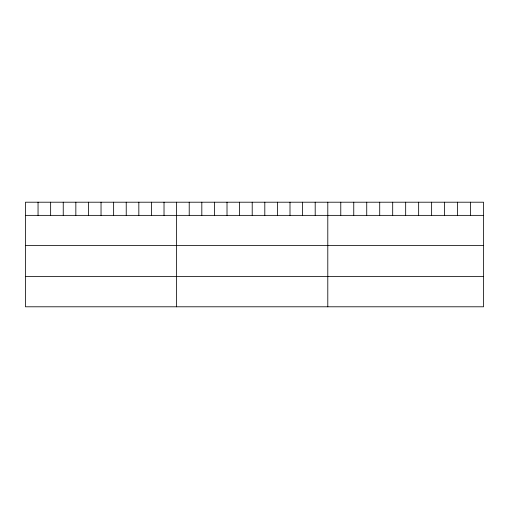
<?xml version="1.0" encoding="UTF-8"?>
<svg xmlns="http://www.w3.org/2000/svg" width="509" height="509" viewBox="0 0 509 509"><rect width="100%" height="100%" fill="white"/><g stroke="black" fill="none" stroke-linecap="round" stroke-linejoin="round"><path stroke-width="0.76" d="M483.55 215.364L483.55 306.793L25.45 306.793L25.45 202.207L483.55 202.207L483.55 215.364L25.45 215.364M25.45 245.535L483.55 245.535M25.45 276.622L483.55 276.622M470.57 202.207L470.57 215.364M457.591 202.207L457.591 215.364M444.611 202.207L444.611 215.364M431.632 202.207L431.632 215.364M418.652 202.207L418.652 215.364M405.673 202.207L405.673 215.364M392.694 202.207L392.694 215.364M379.714 202.207L379.714 215.364M366.734 202.207L366.734 215.364M353.755 202.207L353.755 215.364M340.776 202.207L340.776 215.364M327.796 202.207L327.796 306.793M315.198 202.207L315.198 215.364M302.601 202.207L302.601 215.364M290.003 202.207L290.003 215.364M277.405 202.207L277.405 215.364M264.807 202.207L264.807 215.364M252.209 202.207L252.209 215.364M239.612 202.207L239.612 215.364M227.014 202.207L227.014 215.364M214.416 202.207L214.416 215.364M201.819 202.207L201.819 215.364M189.221 202.207L189.221 215.364M176.623 202.207L176.623 306.793M164.025 202.207L164.025 215.364M151.428 202.207L151.428 215.364M138.83 202.207L138.83 215.364M126.232 202.207L126.232 215.364M113.634 202.207L113.634 215.364M101.037 202.207L101.037 215.364M88.439 202.207L88.439 215.364M75.841 202.207L75.841 215.364M63.243 202.207L63.243 215.364M50.645 202.207L50.645 215.364M38.048 202.207L38.048 215.364"/></g></svg>
